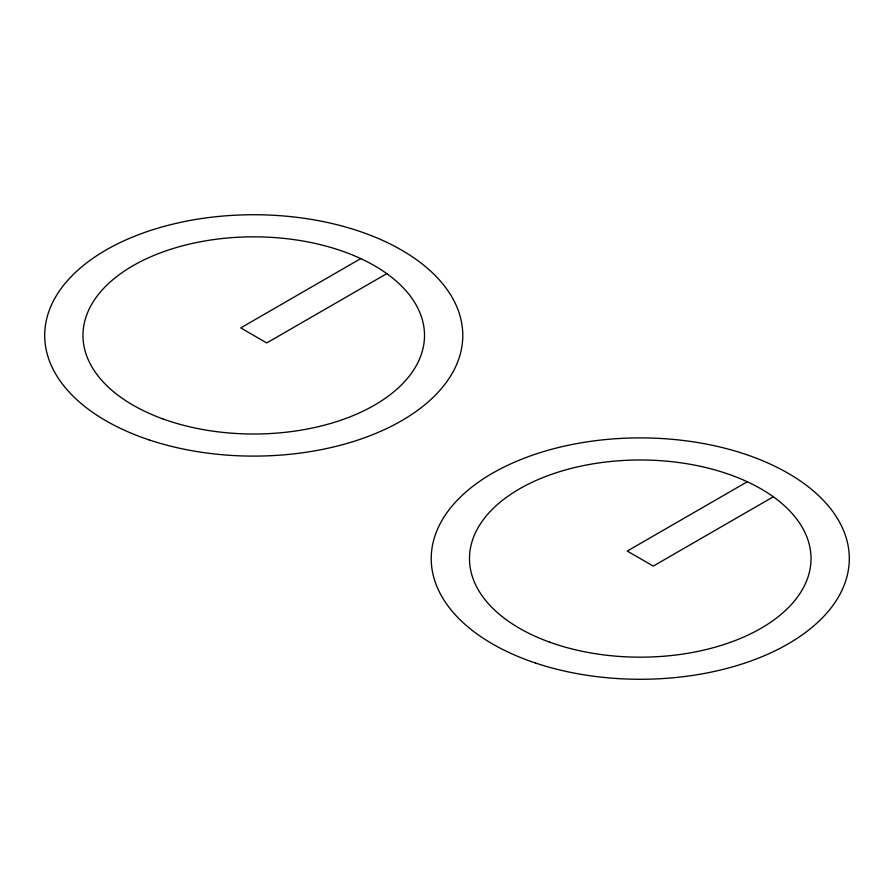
<?xml version="1.0" encoding="UTF-8"?>
<svg xmlns="http://www.w3.org/2000/svg" width="894" height="894" viewBox="0 0 894 894"><rect width="100%" height="100%" fill="white"/><g stroke="black" fill="none" stroke-linecap="round" stroke-linejoin="round"><path stroke-width="1.34" d="M360.774 258.601L240.732 327.908L266.747 342.938L386.8 273.631M747.295 481.754L627.253 551.062L653.268 566.092L773.321 496.785M149.22 439.937A209.04 120.69 0 0 0 462.779 335.418A209.04 120.69 0 0 0 149.22 230.898A209.04 120.69 0 0 0 149.22 439.937M163.032 418.951A170.765 98.586 0 0 0 424.393 339.005A170.765 98.586 0 0 0 173.794 248.308A170.765 98.586 0 0 0 163.032 418.951M549.553 642.115A170.765 98.586 0 0 0 810.914 562.158A170.765 98.586 0 0 0 560.314 471.462A170.765 98.586 0 0 0 549.553 642.115M535.741 663.102A209.04 120.69 0 0 0 849.3 558.582A209.04 120.69 0 0 0 535.741 454.063A209.04 120.69 0 0 0 535.741 663.102"/></g></svg>
